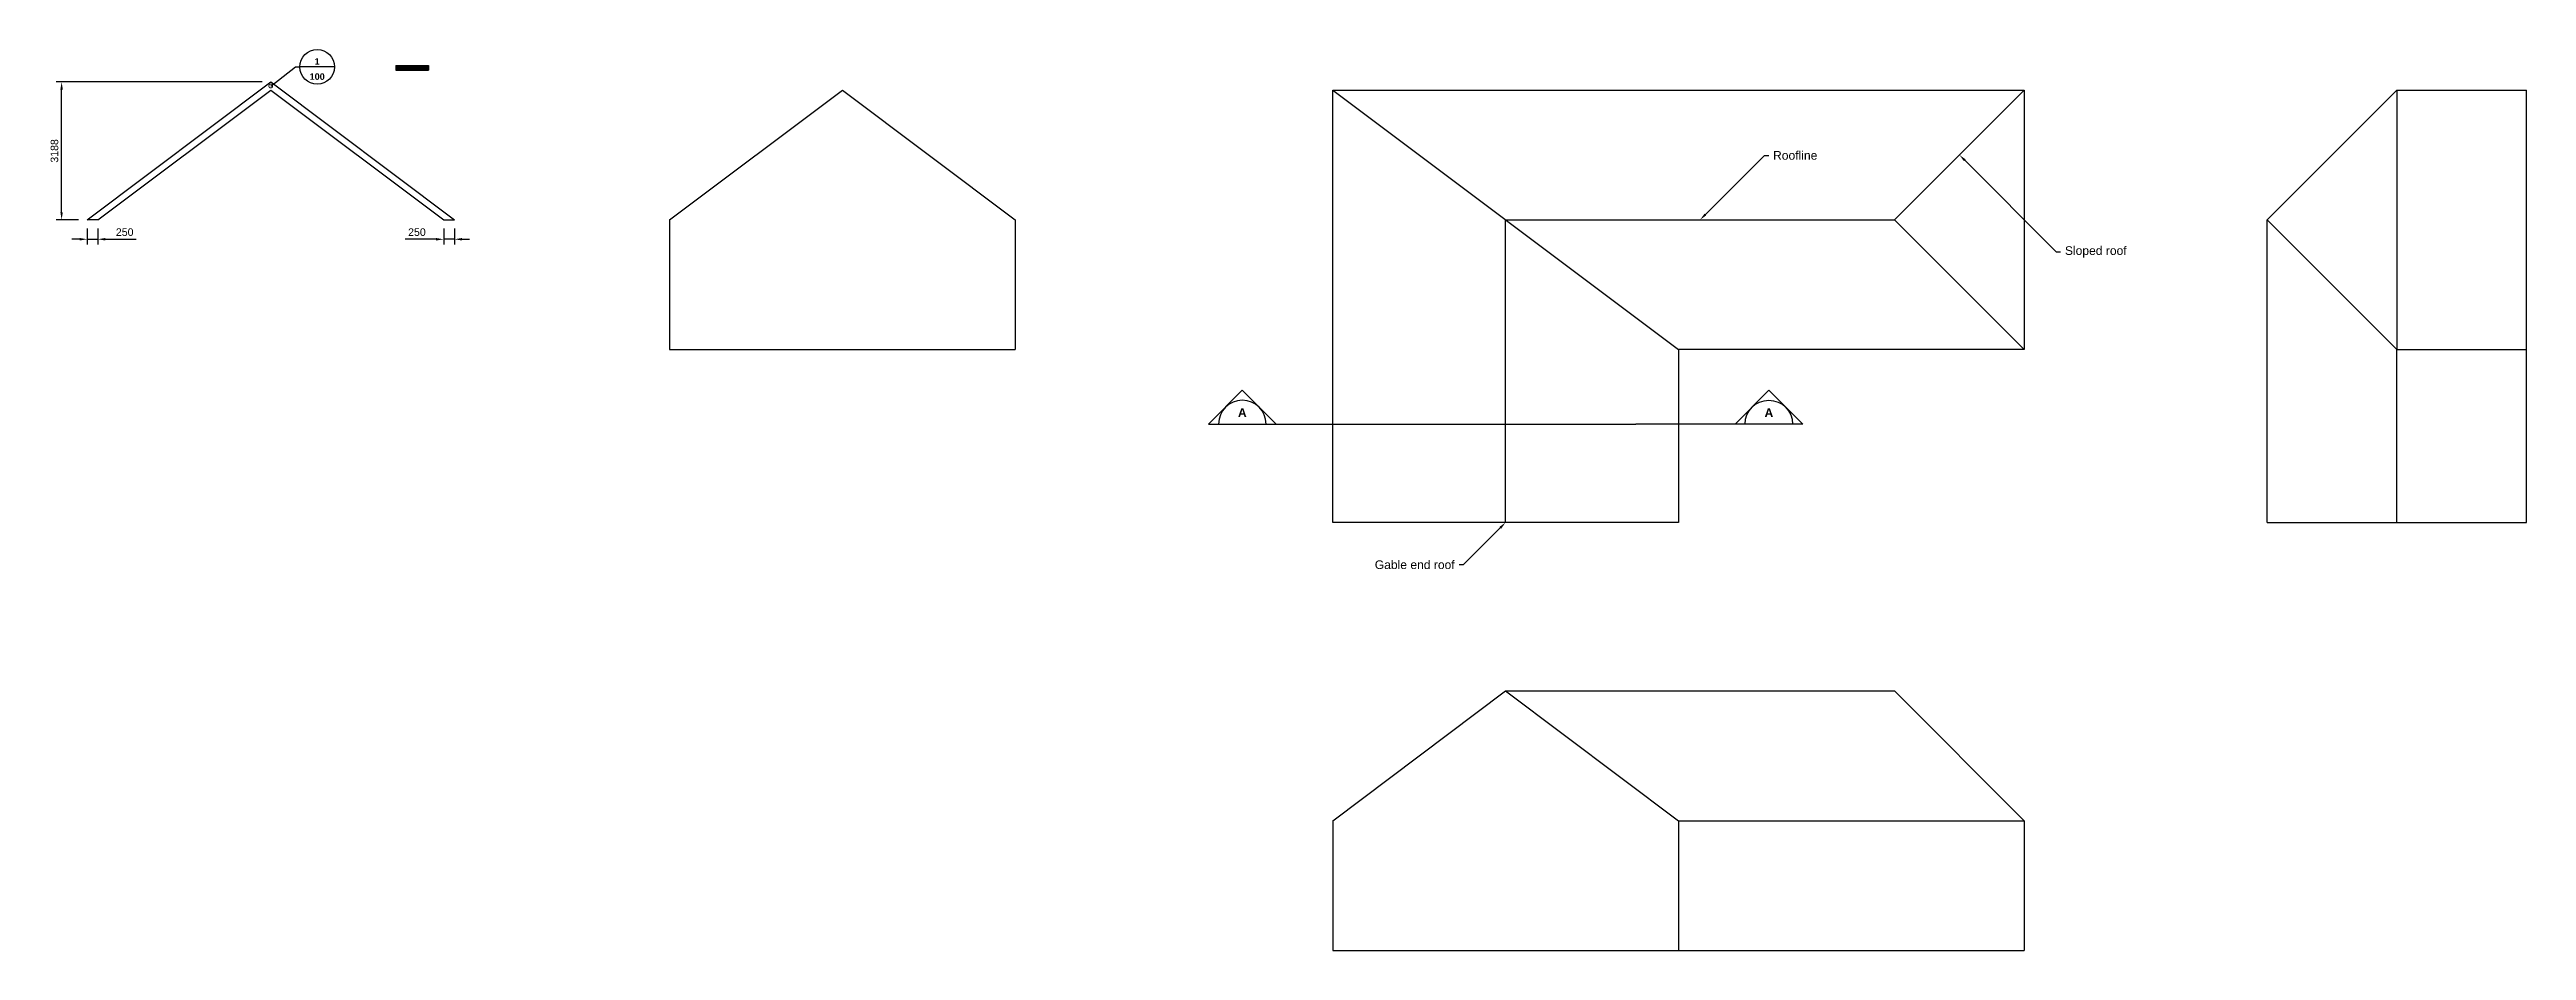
# Model space of a CAD drawing. Header units: millimetres. Extents: x -9839 to 47464, y 5227 to 26060.
import ezdxf
from ezdxf import colors
from ezdxf.entities.mleader import LeaderData, LeaderLine
from ezdxf.enums import TextEntityAlignment as Align
from ezdxf.math import Vec2, Vec3

# ---------------------------------------------------------------- set-up
doc = ezdxf.new("R2010")
doc.units = ezdxf.units.MM
doc.layers.get('defpoints').update_dxf_attribs({"color": 1})
for name, color, linetype in [('MODEL_Details', 90, 'Continuous'), ('MODEL_Dimensions', 1, 'Continuous'), ('MODEL_House', 130, 'Continuous'), ('MODEL_Sections', 20, 'Continuous'), ('MODEL_Text', 1, 'Continuous')]:
    doc.layers.add(name, color=color, linetype=linetype)
doc.styles.add('Section_MODEL_200mm', font='arialbd.ttf', dxfattribs={"height": 200})
doc.styles.get("Standard").update_dxf_attribs({"font": 'arial.ttf'})
doc.dimstyles.new('MODEL-Dims_ANNO', dxfattribs={"dimtxt": 3.5, "dimasz": 3.5, "dimexe": 2.5, "dimexo": 4, "dimgap": 1.5, "dimtad": 1, "dimdec": 0, "dimdsep": 46, "dimtxsty": 'Standard', "dimcen": 0, "dimclrd": 256, "dimclre": 256, "dimclrt": 256, "dimadec": 1, "dimazin": 2, "dimtfac": 1, "dimtdec": 0, "dimtmove": 0, "dimatfit": 3, "dimfxl": 1, "dimlwd": -1, "dimlwe": -1, "dimarcsym": 0})

# ---------------------------------------------------------------- blocks, each defined once
blk = doc.blocks.new('Section Marker')
for p, q in [((-3857, 0), (-3074, 782)), ((-3074, 782), (-2292, 0)), ((-3857, 0), (0, 0))]:
    blk.add_line(p, q)
blk.add_arc((-3074, 0), 550, 0, 180)
at = {"style": 'Section_MODEL_200mm'}
blk.add_attdef('SECTMARKER', text='', height=200, dxfattribs=at).set_placement((-3074, 263), align=Align.MIDDLE_CENTER)
blk = doc.blocks.new('_DetailCallout')
at = {"color": 0, "linetype": 'ByBlock', "lineweight": -2, "transparency": 16777216}
blk.add_line((8, 0), (-8, 0), dxfattribs=at)
blk.add_circle((0, 0), 8, dxfattribs=at)
at = {"layer": 'MODEL_Details', "color": 0, "transparency": 16777216, "style": 'Section_MODEL_200mm'}
for tag, p in [('VIEWNUMBER', (0, 1)), ('SHEETNUMBER', (0, -6))]:
    blk.add_attdef(tag, text='', height=3, dxfattribs=at).set_placement(p, align=Align.CENTER)
blk = doc.blocks.new('_DotSmall')
at = {"color": 0, "linetype": 'ByBlock', "const_width": 0.5}
blk.add_lwpolyline([(-0.0625, 0, 1), (0.0625, 0, 1)], format="xyb", close=True, dxfattribs=at)
blk = doc.blocks.new('*T5')
at = {"layer": 'MODEL_Text', "color": 0, "linetype": 'ByBlock', "lineweight": -2, "transparency": 16777216}
for p, q in [((0, 0), (750, 0)), ((0, 0), (0, -101)), ((750, 0), (750, -101)), ((0, -30), (750, -30)), ((0, -53), (750, -53)), ((0, -69), (750, -69)), ((0, -85), (750, -85)), ((0, -101), (750, -101)), ((250, -30), (250, -101)), ((500, -30), (500, -101))]:
    blk.add_line(p, q, dxfattribs=at)
at = {"layer": 'MODEL_Text', "transparency": 16777216, "attachment_point": 5}
for s, insert, char_height, width in [('Detail Name', (125, -42), 10, 240), ('Details List', (375, -15), 15, 740), ('View No.', (375, -42), 10, 240), ('Sheet No.', (625, -42), 10, 240)]:
    blk.add_mtext(s, dxfattribs=dict(at, insert=insert, char_height=char_height, width=width))
at = {"layer": 'MODEL_Text', "color": 0, "transparency": 16777216, "char_height": 4.5, "width": 240, "attachment_point": 5}
for s, insert in [('Roof Apex', (125, -61)), ('1', (375, -61)), ('100', (625, -61))]:
    blk.add_mtext(s, dxfattribs=dict(at, insert=insert))
blk = doc.blocks.new('*D6')
at = {"layer": 'defpoints', "color": 0, "transparency": 16777216}
for p in [(-8970, 22123), (-8720, 22123), (-8720, 21673)]:
    blk.add_point(p, dxfattribs=at)
at = {"layer": 'MODEL_Dimensions', "transparency": 16777216}
for p, q in [((-8970, 21923), (-8970, 21548)), ((-8720, 21923), (-8720, 21548)), ((-9145, 21673), (-9320, 21673)), ((-8970, 21673), (-8720, 21673)), ((-8545, 21673), (-7831, 21673))]:
    blk.add_line(p, q, dxfattribs=at)
for points in [[(-9145, 21702), (-9145, 21644), (-8970, 21673)], [(-8545, 21702), (-8545, 21644), (-8720, 21673)]]:
    blk.add_solid(points, dxfattribs=at)
at = {"layer": 'MODEL_Dimensions', "transparency": 16777216, "insert": (-8100, 21837), "char_height": 175, "attachment_point": 5}
blk.add_mtext('250', dxfattribs=at)
blk = doc.blocks.new('*D7')
at = {"layer": 'defpoints', "color": 0, "transparency": 16777216}
for p in [(-720, 22123), (-470, 22123), (-720, 21673)]:
    blk.add_point(p, dxfattribs=at)
at = {"layer": 'MODEL_Dimensions', "transparency": 16777216}
for p, q in [((-720, 21923), (-720, 21548)), ((-470, 21923), (-470, 21548)), ((-895, 21673), (-1609, 21673)), ((-470, 21673), (-720, 21673)), ((-295, 21673), (-120, 21673))]:
    blk.add_line(p, q, dxfattribs=at)
for points in [[(-895, 21702), (-895, 21644), (-720, 21673)], [(-295, 21702), (-295, 21644), (-470, 21673)]]:
    blk.add_solid(points, dxfattribs=at)
at = {"layer": 'MODEL_Dimensions', "transparency": 16777216, "insert": (-1339, 21837), "char_height": 175, "attachment_point": 5}
blk.add_mtext('250', dxfattribs=at)
blk = doc.blocks.new('*D8')
at = {"layer": 'defpoints', "color": 0, "transparency": 16777216}
for p in [(-9559, 25310), (-4720, 25310), (-8970, 22123)]:
    blk.add_point(p, dxfattribs=at)
at = {"layer": 'MODEL_Dimensions', "transparency": 16777216}
for p, q in [((-4920, 25310), (-9684, 25310)), ((-9559, 22298), (-9559, 25135)), ((-9170, 22123), (-9684, 22123))]:
    blk.add_line(p, q, dxfattribs=at)
for points in [[(-9588, 25135), (-9530, 25135), (-9559, 25310)], [(-9588, 22298), (-9530, 22298), (-9559, 22123)]]:
    blk.add_solid(points, dxfattribs=at)
at = {"layer": 'MODEL_Dimensions', "transparency": 16777216, "insert": (-9724, 23716), "char_height": 175, "attachment_point": 5, "rotation": 90}
blk.add_mtext('3188', dxfattribs=at)

msp = doc.modelspace()

# ---------------------------------------------------------------- linework, layer by layer
at = {"layer": 'MODEL_Details'}
for p, q in [((-8969.9, 22122.6), (-4719.9, 25310.1)), ((-4719.9, 25310.1), (-469.9, 22122.6)), ((-8719.9, 22122.6), (-4719.9, 25122.6)), ((-4719.9, 25122.6), (-719.9, 22122.6)), ((-8719.9, 22122.6), (-8969.9, 22122.6)), ((-719.9, 22122.6), (-469.9, 22122.6))]:
    msp.add_line(p, q, dxfattribs=at)
at = {"layer": 'MODEL_House'}
for p, q in [((19846.2, 15122.6), (19846.2, 25122.6)), ((19846.2, 25122.6), (35846.2, 25122.6)), ((19846.2, 25122.6), (27846.2, 19122.6)), ((32846.2, 22122.6), (35846.2, 25122.6)), ((35846.2, 25122.6), (35846.2, 19122.6)), ((44464.1, 25122.6), (41464.1, 22122.6)), ((44464.1, 25122.6), (47464.1, 25122.6)), ((44464.1, 25122.6), (44464.1, 19122.6)), ((47464.1, 15122.6), (47464.1, 25122.6)), ((23846.2, 15122.6), (23846.2, 22122.6)), ((23846.2, 22122.6), (32846.2, 22122.6)), ((32846.2, 22122.6), (35846.2, 19122.6)), ((41464.1, 15122.6), (41464.1, 22122.6)), ((41464.1, 22122.6), (44464.1, 19122.6)), ((35846.2, 19122.6), (27846.2, 19122.6)), ((27846.2, 19122.6), (27846.2, 15122.6)), ((44464.1, 19122.6), (47464.1, 19122.6)), ((44464.1, 15122.6), (44464.1, 19122.6)), ((27846.2, 15122.6), (19846.2, 15122.6)), ((41464.1, 15122.6), (47464.1, 15122.6)), ((19846.2, 8227), (23846.2, 11227)), ((23846.2, 11227), (32846.2, 11227)), ((23846.2, 11227), (27846.2, 8227)), ((32846.2, 11227), (35846.2, 8227)), ((19846.2, 8227), (19846.2, 5227)), ((27846.2, 8227), (27846.2, 5227)), ((27846.2, 8227), (35846.2, 8227)), ((35846.2, 8227), (35846.2, 5227)), ((19846.2, 5227), (35846.2, 5227))]:
    msp.add_line(p, q, dxfattribs=at)
at = {"layer": 'MODEL_Sections'}
for p, q in [((4503.2, 22122.6), (8503.2, 25122.6)), ((8503.2, 25122.6), (12503.2, 22122.6)), ((4503.2, 22122.6), (4503.2, 19122.6)), ((12503.2, 22122.6), (12503.2, 19122.6)), ((4503.2, 19122.6), (12503.2, 19122.6)), ((20829.6, 17400.2), (26862.7, 17400.2))]:
    msp.add_line(p, q, dxfattribs=at)

# ---------------------------------------------------------------- block references
msp.add_blockref('*T5', (-1823.5, 25687.2))
msp.add_blockref('Section Marker', (20829.6, 17400.2), dxfattribs=at).add_auto_attribs({'SECTMARKER': 'A'})
ref = msp.add_blockref('Section Marker', (26862.7, 17400.2), dxfattribs=dict(at, xscale=-1))
ref.add_attrib('SECTMARKER', 'A', dxfattribs={"layer": '0', "height": 200, "style": 'Section_MODEL_200mm'}).set_placement((29938.1, 17662.8), align=Align.MIDDLE_CENTER)

# ---------------------------------------------------------------- dimensions: what is measured, and where the dimension line sits
at = {"layer": 'MODEL_Dimensions'}
dim = msp.add_linear_dim(base=(-9559.2549841, 25310.0744156), p1=(-8969.9392474, 22122.5744156), p2=(-4719.9392474, 25310.0744156), angle=90, dimstyle='MODEL-Dims_ANNO', dxfattribs=at)
dim.commit()
dim.dimension.update_dxf_attribs({"geometry": '*D8', "text_midpoint": (-9723.6649431, 23716.3244156)})
for base, p1, p2, picture, middle in [((-8719.9, 21672.8), (-8969.9, 22122.6), (-8719.9, 22122.6), '*D6', (-8100.4, 21837.1)), ((-719.9, 21672.8), (-469.9, 22122.6), (-719.9, 22122.6), '*D7', (-1339.5, 21837.1))]:
    dim = msp.add_linear_dim(base=base, p1=p1, p2=p2, dimstyle='MODEL-Dims_ANNO', dxfattribs=at)
    dim.commit()
    dim.dimension.update_dxf_attribs({"geometry": picture, "text_midpoint": middle})

# ---------------------------------------------------------------- leaders
at = {"layer": 'MODEL_Details'}
ml = msp.add_multileader_block('Standard', dxfattribs=at)
ml.set_content('_DetailCallout', color=256, scale=50)
ml.set_attribute('VIEWNUMBER', '1', width=0)
ml.set_attribute('SHEETNUMBER', '100', width=0)
ml.set_leader_properties(color=256, linetype='ByLayer', lineweight=-1)
ml.set_arrow_properties(name='DOTSMALL')
ml.build(insert=Vec2(0, 0))
ml.multileader.update_dxf_attribs({"dogleg_length": 2, "arrow_head_size": 175, "scale": 50})
ctx = ml.context
ctx.base_point, ctx.scale, ctx.char_height, ctx.arrow_head_size, ctx.landing_gap_size, ctx.plane_origin = Vec3(-4046.6, 25659.7), 50, 200, 175, 100, Vec3(-4719.9, 25216.3)
notes = []
notes.append((ctx, [(0, (1, 1, 0), (-4146.6, 25659.7), (1, 0), 100, [(0, [(-4719.9, 25216.3)], 0, [])])]))
ctx.block.insert = Vec3(-3646.6, 25659.7)
at = {"layer": 'MODEL_Text'}
ml = msp.add_multileader_mtext('Standard', dxfattribs=at)
ml.set_content('Roofline', color=256)
ml.set_leader_properties(color=256, linetype='ByLayer', lineweight=-1)
ml.build(insert=Vec2(0, 0))
ml.multileader.update_dxf_attribs({"dogleg_length": 2, "arrow_head_size": 175, "scale": 50})
ctx = ml.context
ctx.base_point, ctx.scale, ctx.char_height, ctx.arrow_head_size, ctx.landing_gap_size, ctx.plane_origin = Vec3(29934.6, 23611), 50, 200, 175, 100, Vec3(28346.2, 22122.6)
notes.append((ctx, [(0, (1, 1, 0), (29834.6, 23611), (1, 0), 100, [(0, [(28346.2, 22122.6)], 0, [])])]))
ctx.mtext.insert, ctx.mtext.flow_direction = Vec3(30034.6, 23712.7), 5
ml = msp.add_multileader_mtext('Standard', dxfattribs=at)
ml.set_content('Sloped roof', color=256)
ml.set_leader_properties(color=256, linetype='ByLayer', lineweight=-1)
ml.build(insert=Vec2(0, 0))
ml.multileader.update_dxf_attribs({"dogleg_length": 2, "arrow_head_size": 175, "scale": 50})
ctx = ml.context
ctx.base_point, ctx.scale, ctx.char_height, ctx.arrow_head_size, ctx.landing_gap_size, ctx.plane_origin = Vec3(36685.9, 21382.8), 50, 200, 175, 100, Vec3(34346.2, 23622.6)
notes.append((ctx, [(0, (1, 1, 0), (36585.9, 21382.8), (1, 0), 100, [(0, [(34346.2, 23622.6)], 0, [])])]))
ctx.mtext.insert, ctx.mtext.flow_direction = Vec3(36785.9, 21510.6), 5
ml = msp.add_multileader_mtext('Standard', dxfattribs=at)
ml.set_content('Gable end roof', color=256)
ml.set_leader_properties(color=256, linetype='ByLayer', lineweight=-1)
ml.build(insert=Vec2(0, 0))
ml.multileader.update_dxf_attribs({"dogleg_length": 2, "arrow_head_size": 175, "scale": 50})
ctx = ml.context
ctx.base_point, ctx.scale, ctx.char_height, ctx.arrow_head_size, ctx.landing_gap_size, ctx.plane_origin = Vec3(20725.5, 14145.2), 50, 200, 175, 100, Vec3(23846.2, 15122.6)
ctx.text_align_type = 2
notes.append((ctx, [(0, (1, 1, 0), (22868.8, 14145.2), (-1, 0), 100, [(0, [(23846.2, 15122.6)], 0, [])])]))
ctx.mtext.insert, ctx.mtext.alignment, ctx.mtext.flow_direction = Vec3(22668.8, 14246.9), 3, 5
for ctx, leaders in notes:
    for number, flags, end, landing, length, lines in leaders:
        leader = LeaderData()
        leader.index, (leader.has_last_leader_line, leader.has_dogleg_vector, leader.attachment_direction) = number, flags
        leader.last_leader_point, leader.dogleg_vector, leader.dogleg_length = Vec3(end), Vec3(landing), length
        for number, points, colour, breaks in lines:
            line = LeaderLine()
            line.index, line.vertices, line.color, line.breaks = number, Vec3.list(points), colors.encode_raw_color(colour), breaks
            leader.lines.append(line)
        ctx.leaders.append(leader)

doc.saveas('drawing.dxf')
